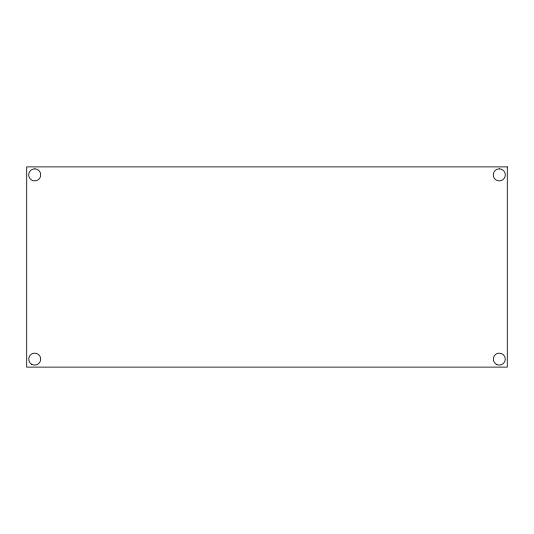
<?xml version="1.0" encoding="UTF-8"?>
<svg xmlns="http://www.w3.org/2000/svg" width="534" height="534" viewBox="0 0 534 534"><rect width="100%" height="100%" fill="white"/><g stroke="black" fill="none" stroke-linecap="round" stroke-linejoin="round"><path stroke-width="0.8" d="M499.43 168.877L497.868 169.051A6.008 6.008 0 0 0 493.349 175.793A6.008 6.008 0 0 0 499.677 180.879A6.008 6.008 0 0 0 505.298 175.025L505.124 173.463A6.008 6.008 0 0 0 499.43 168.877M34.897 168.877L33.342 169.038A6.008 6.008 0 0 0 28.703 174.698L28.863 176.253A6.008 6.008 0 0 0 35.564 180.832A6.008 6.008 0 0 0 40.711 174.551A6.008 6.008 0 0 0 34.897 168.877M507.3 166.875L26.7 166.875L26.7 367.125L507.3 367.125L507.3 166.875M31.706 364.315A6.008 6.008 0 0 0 40.718 359.115A6.008 6.008 0 0 0 31.706 353.915A6.008 6.008 0 0 0 31.706 364.315M496.286 364.315A6.008 6.008 0 0 0 505.298 359.115A6.008 6.008 0 0 0 496.286 353.915A6.008 6.008 0 0 0 496.286 364.315"/></g></svg>
